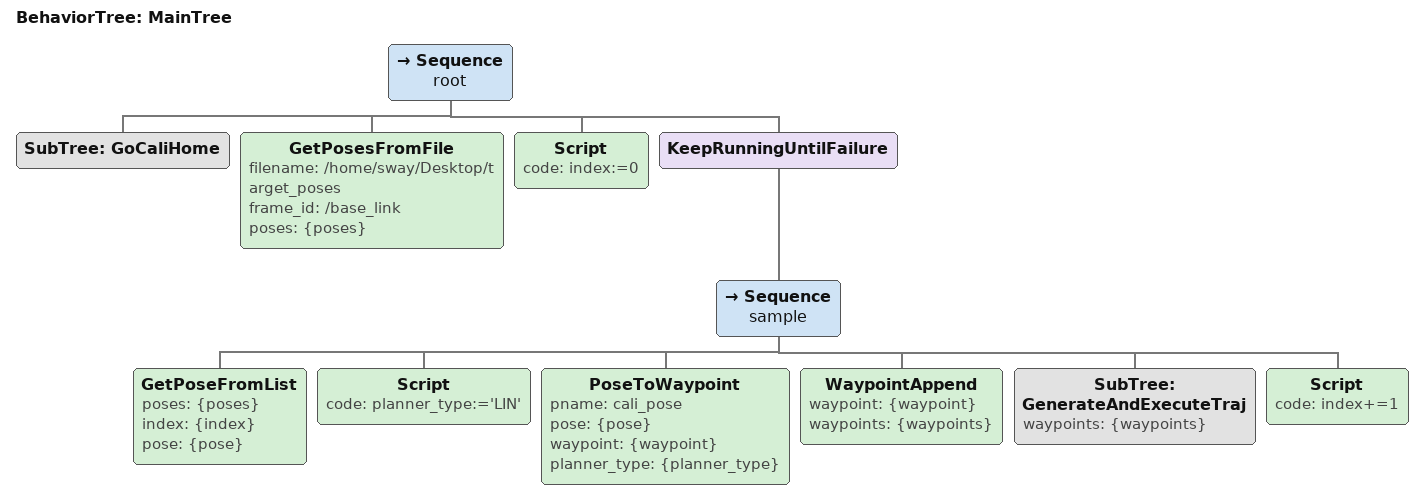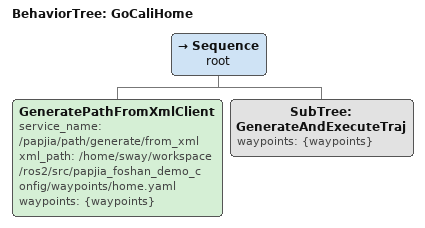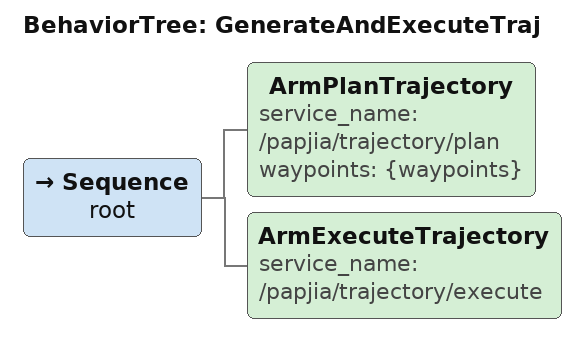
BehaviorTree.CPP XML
<root BTCPP_format="4" >

     <BehaviorTree ID="MainTree">
        <Sequence name="root">
            <SubTree ID="GoCaliHome"/>
            <GetPosesFromFile filename="/home/sway/Desktop/target_poses" frame_id="/base_link" poses="{poses}"/>
            <Script code=" index:=0 " />

            <KeepRunningUntilFailure>
                <Sequence name="sample">
                    <GetPoseFromList poses="{poses}" index="{index}" pose="{pose}" />
                    <Script code="planner_type:='LIN' " />
                    <PoseToWaypoint pname="cali_pose" pose="{pose}" waypoint="{waypoint}" planner_type="{planner_type}"/>
                    <WaypointAppend waypoint="{waypoint}" waypoints="{waypoints}"/>
                    <SubTree ID="GenerateAndExecuteTraj" waypoints="{waypoints}" />
                    <Script code=" index+=1 " />
                </Sequence>
            </KeepRunningUntilFailure>
        </Sequence>
     </BehaviorTree>

    <BehaviorTree ID="GoCaliHome">
        <Sequence name="root">
            <GeneratePathFromXmlClient
                service_name="/papjia/path/generate/from_xml"
                xml_path="/home/sway/workspace/ros2/src/papjia_foshan_demo_config/waypoints/home.yaml"
                waypoints="{waypoints}" />
            <SubTree ID="GenerateAndExecuteTraj" waypoints="{waypoints}" />
        </Sequence>
    </BehaviorTree>

    <BehaviorTree ID="GenerateAndExecuteTraj">
        <Sequence name="root">
            <ArmPlanTrajectory service_name="/papjia/trajectory/plan" waypoints="{waypoints}" />
            <ArmExecuteTrajectory service_name="/papjia/trajectory/execute" />
        </Sequence>
    </BehaviorTree>

 </root>
